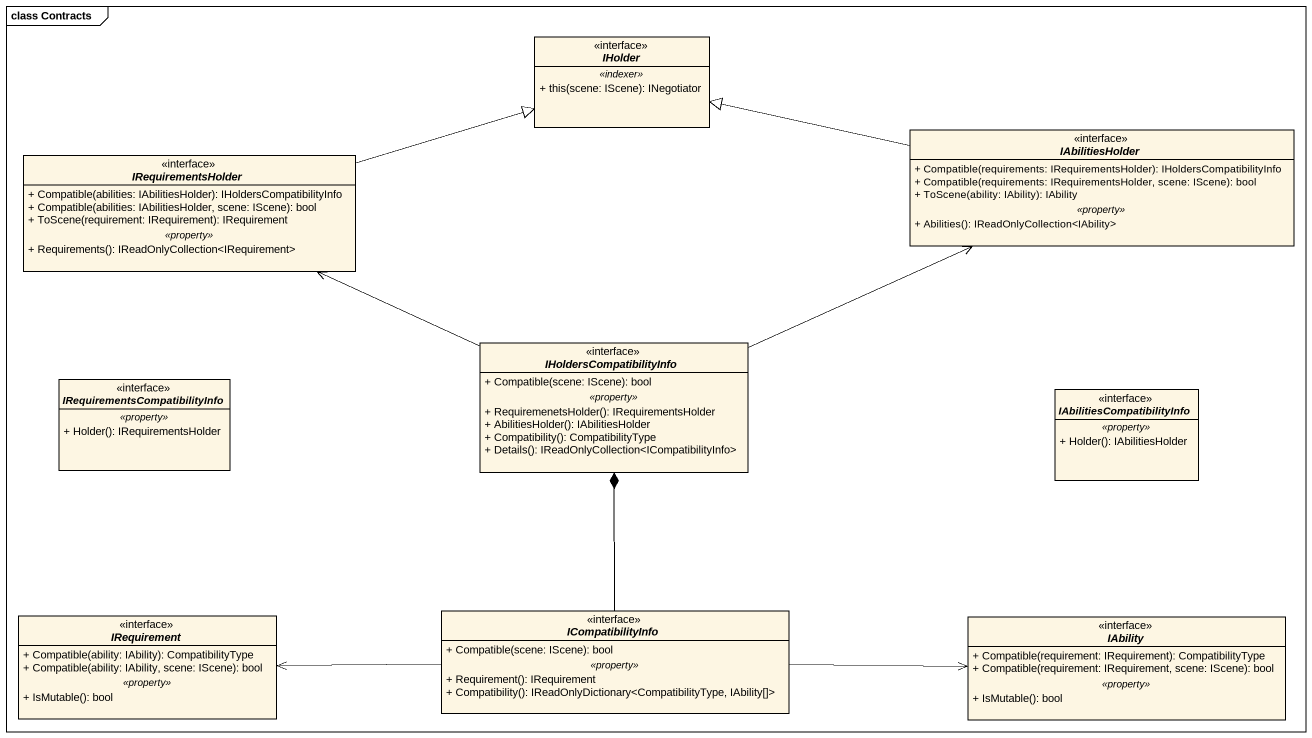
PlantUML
@startuml
mainframe class Contracts
hide circle
hide empty members
skinparam classAttributeIconSize 0
interface IHolder {
  .. <<indexer>> ..
  + this(scene: IScene): INegotiator
}
interface IAbilitiesHolder {
  + Compatible(requirements: IRequirementsHolder): IHoldersCompatibilityInfo
  + Compatible(requirements: IRequirementsHolder, scene: IScene): bool
  + ToScene(ability: IAbility): IAbility
  .. <<property>> ..
  + Abilities(): IReadOnlyCollection<IAbility>
}
interface IRequirementsHolder {
  + Compatible(abilities: IAbilitiesHolder): IHoldersCompatibilityInfo
  + Compatible(abilities: IAbilitiesHolder, scene: IScene): bool
  + ToScene(requirement: IRequirement): IRequirement
  .. <<property>> ..
  + Requirements(): IReadOnlyCollection<IRequirement>
}
interface IHoldersCompatibilityInfo {
  + Compatible(scene: IScene): bool
  .. <<property>> ..
  + RequiremenetsHolder(): IRequirementsHolder
  + AbilitiesHolder(): IAbilitiesHolder
  + Compatibility(): CompatibilityType
  + Details(): IReadOnlyCollection<ICompatibilityInfo>
}
interface "IRequirementsCompatibilityInfo" as IRequirementsCompatibilityIn {
  .. <<property>> ..
  + Holder(): IRequirementsHolder
}
interface IAbilitiesCompatibilityInfo {
  .. <<property>> ..
  + Holder(): IAbilitiesHolder
}
interface IRequirement {
  + Compatible(ability: IAbility): CompatibilityType
  + Compatible(ability: IAbility, scene: IScene): bool
  .. <<property>> ..
  + IsMutable(): bool
}
interface ICompatibilityInfo {
  + Compatible(scene: IScene): bool
  .. <<property>> ..
  + Requirement(): IRequirement
  + Compatibility(): IReadOnlyDictionary<CompatibilityType, IAbility[]>
}
interface IAbility {
  + Compatible(requirement: IRequirement): CompatibilityType
  + Compatible(requirement: IRequirement, scene: IScene): bool
  .. <<property>> ..
  + IsMutable(): bool
}
IAbilitiesHolder -left-|> IHolder
IRequirementsHolder -right-|> IHolder
IHoldersCompatibilityInfo -right-> IAbilitiesHolder
IHoldersCompatibilityInfo -left-> IRequirementsHolder
ICompatibilityInfo -up-* IHoldersCompatibilityInfo
ICompatibilityInfo -left-> IRequirement
ICompatibilityInfo -right-> IAbility
@enduml
